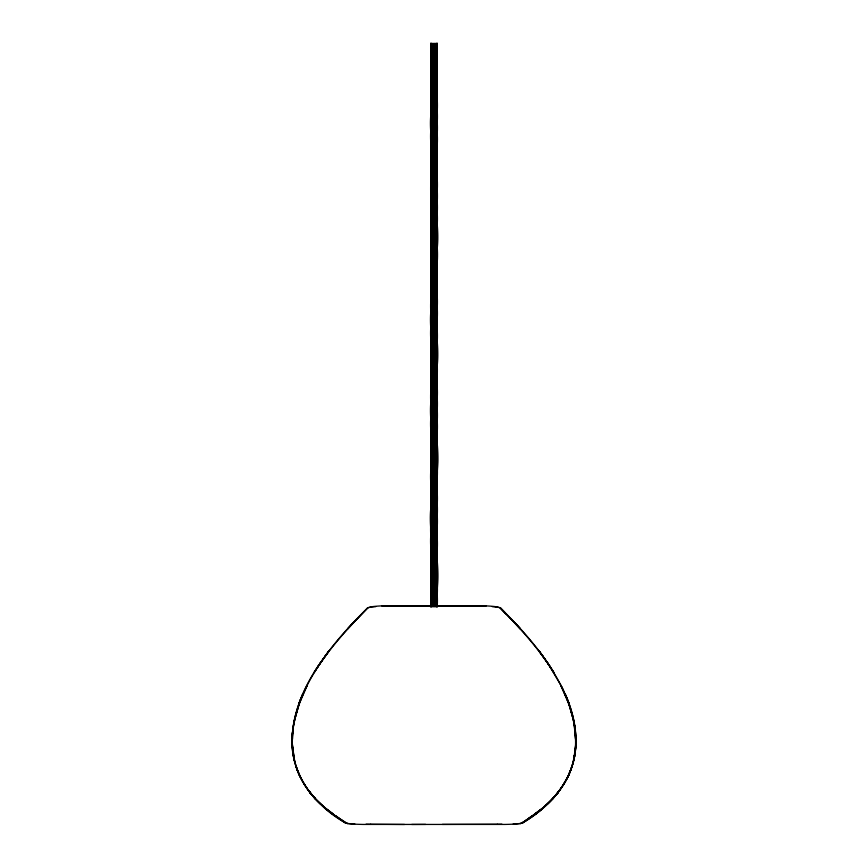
<?xml version="1.0" encoding="UTF-8"?>
<svg xmlns="http://www.w3.org/2000/svg" width="868" height="868" viewBox="0 0 868 868"><rect width="100%" height="100%" fill="white"/><g stroke="black" fill="none" stroke-linecap="round" stroke-linejoin="round"><path stroke-width="1.3" d="M437.049 53.48L437.222 43.4L437.222 606.699C438.785 584.142 430.832 562.345 430.962 539.907M430.962 562.594L431.7 576.46L436.257 606.699L436.257 43.4L437.157 54.738L437.049 106.406M437.222 77.426L437.222 100.113L430.778 100.113L430.778 50.962L437.222 50.962L437.222 77.426L430.778 77.426M437.049 117.755L437.222 103.889L430.778 103.889L430.832 115.227L430.962 112.71M437.049 132.869L437.222 115.227L430.778 115.227C428.651 139.086 436.897 162.121 437.049 185.795M437.049 144.218L437.222 130.352L430.778 130.352C429.193 152.92 437.06 174.707 437.049 197.144M430.962 90.022L431.7 103.889L436.973 141.69L437.222 179.502L430.778 179.502L430.962 142.96M437.168 183.278L437.222 141.69L430.778 141.69L431.005 187.065L436.669 228.642L437.049 261.409M437.168 194.616L437.222 183.278L430.778 183.278C429.313 210.034 439.349 235.868 437.222 262.668L430.778 262.668L430.962 222.349M437.049 212.269L437.222 194.616L430.778 194.616L431.298 217.304L436.973 258.892L437.222 296.693L430.778 296.693L430.962 260.15M437.049 223.608L437.222 209.741L430.778 209.741L430.832 221.09L430.962 218.562M430.962 169.423C431.646 196.396 440.401 222.805 437.049 250.071M437.049 302.997L437.222 258.892L430.778 258.892L431.005 304.256L436.973 349.62L437.049 382.387M437.049 314.335L437.222 300.48L430.778 300.48C429.248 325.977 438.698 350.585 437.222 376.083L430.778 376.083L430.962 339.54M437.049 329.46L437.222 311.818L430.778 311.818C428.901 334.831 436.051 357.074 437.157 379.869M437.049 340.798L437.222 326.943L430.778 326.943C429.193 349.511 437.06 371.298 437.049 393.725M430.962 286.614C431.646 313.598 440.401 340.006 437.049 367.262M437.168 391.208L437.222 379.869L430.778 379.869C429.942 411.193 441.15 441.595 437.049 473.125M437.049 405.074L437.222 391.208L430.778 391.208C429.248 416.716 438.698 441.324 437.222 466.821L430.778 466.821L430.962 430.278M437.049 420.199L437.222 402.557L430.778 402.557C428.901 425.559 436.051 447.801 437.157 470.597M437.049 431.537L437.222 417.671L430.778 417.671C429.193 440.239 437.06 462.026 437.049 484.463M437.049 355.923L437.222 338.281L430.778 338.281L431.005 383.645L436.669 425.233L437.049 458M437.168 481.946L437.222 470.597L430.778 470.597C429.193 493.165 437.06 514.952 437.049 537.39M437.049 499.588L437.222 481.946L430.778 481.946L431.298 504.623L436.973 546.211L437.222 584.012L430.778 584.012L430.962 547.469M437.049 510.926L437.222 497.06L430.778 497.06C429.942 528.384 441.15 558.797 437.049 590.316M437.049 526.051L437.222 508.409L430.778 508.409C428.249 533.56 436.658 557.842 437.049 582.754M437.168 534.872L437.222 523.534L430.778 523.534C429.389 545.245 436.246 566.24 437.157 587.799M437.049 548.728L437.222 534.872L430.778 534.872C429.193 557.44 437.06 579.227 437.049 601.665M437.168 599.137L437.222 587.799L430.778 587.799L431.298 606.699L431.298 43.4L436.257 77.426L437.049 91.292M430.962 551.256C430.636 569.94 436.658 588.059 437.157 606.699L437.222 599.137L430.778 599.137L430.832 606.699L430.962 604.182M437.049 98.843C437.277 80.171 431.287 62.051 430.832 43.4L430.778 54.738L437.222 54.738L437.157 43.4L437.049 45.917M437.049 159.332L436.257 145.477L431.005 107.665L430.962 52.221M430.962 97.585L430.778 111.451L437.222 111.451C438.785 88.883 430.832 67.096 430.962 44.659M430.962 108.934L430.778 122.789L437.222 122.789C438.785 100.232 430.832 78.435 430.962 55.997M430.962 120.272L430.778 134.128L437.222 134.128C438.785 111.571 430.832 89.784 430.962 67.346M430.962 131.611L430.778 145.477L437.222 145.477C438.785 122.909 430.832 101.122 430.962 78.684M430.962 176.974L430.778 190.841L437.222 190.841C438.785 168.273 430.832 146.486 430.962 124.048M430.962 188.323L430.778 202.179L437.222 202.179C438.785 179.622 430.832 157.824 430.962 135.397M430.962 199.662L430.778 213.528L437.222 213.528C438.785 190.96 430.832 169.173 430.962 146.735M430.962 211L430.778 224.866L437.222 224.866C438.785 202.298 430.832 180.511 430.962 158.074M437.157 311.818L431.005 262.668L430.778 221.09L437.222 221.09L437.049 238.733M430.962 294.176L430.778 308.042L437.222 308.042C438.785 285.474 430.832 263.688 430.962 241.25M430.962 305.514L430.778 319.381L437.222 319.381C438.785 296.813 430.832 275.026 430.962 252.588M430.962 316.863L430.778 330.719L437.222 330.719L436.669 311.818L431.005 270.23M430.962 328.202L430.778 342.068L437.222 342.068C438.785 319.5 430.832 297.713 430.962 275.275M430.962 384.904L430.778 398.77L437.222 398.77C438.785 376.213 430.832 354.415 430.962 331.977M430.962 396.253L430.778 410.108L437.222 410.108C438.785 387.551 430.832 365.754 430.962 343.327M430.962 407.591L430.778 421.457L437.222 421.457C438.785 398.889 430.832 377.103 430.962 354.665M430.962 418.929L430.778 432.796L437.222 432.796C438.785 410.228 430.832 388.441 430.962 366.003M437.157 523.534L431.005 474.384L430.778 429.02L437.222 429.02L437.049 446.662M430.962 464.304L430.778 478.159L437.222 478.159C438.785 455.602 430.832 433.805 430.962 411.378M430.962 490.767L430.778 504.623L437.222 504.623C438.785 482.065 430.832 460.268 430.962 437.841M430.962 502.105L430.778 515.972L437.222 515.972C438.785 493.404 430.832 471.617 430.962 449.179M430.962 513.444L430.778 527.31L437.222 527.31C438.785 504.742 430.832 482.955 430.962 460.517M430.962 536.131L430.778 549.997L437.222 549.997C438.785 527.429 430.832 505.643 430.962 483.205M437.049 79.943L436.257 66.087L432.774 43.4L432.774 606.699L430.832 587.799L430.778 546.211L437.222 546.211L437.049 563.853M430.962 581.495L430.778 595.361L437.222 595.361C438.785 572.793 430.832 551.006 430.962 528.569M430.778 606.699L430.962 592.844M292.223 738.852C294.675 686.187 332.791 643.741 367.706 607.871L371.916 606.71A45.678 4.177 2.2 0 1 381.768 605.875M566.761 778.997C578.381 756.874 578.077 730.053 569.896 706.834M437.049 49.704L436.973 43.4L436.973 606.699L431.7 568.898L430.962 555.032M437.049 57.266L437.168 54.738M437.049 61.042L435.736 43.4L435.736 606.699L431.7 580.236L430.962 566.37M437.049 68.605L436.669 58.525L434.575 43.4L434.575 606.699L431.005 580.236M437.049 64.818L435.172 43.4L435.172 606.699L431.7 584.012L430.962 570.157M437.049 72.38L436.669 62.301L434 43.4L434 606.699L431.298 587.799L430.962 573.932M437.049 76.167L436.257 62.301L433.382 43.4L433.382 606.699L430.832 584.012M437.049 83.729L436.257 69.863L432.21 43.4L432.21 606.699L430.962 589.057M437.049 87.505L436.257 73.639L431.7 43.4L431.7 606.699L430.832 595.361M437.049 95.068L436.257 81.201L431.005 43.4L431.005 606.699L430.962 600.396M437.049 102.63L437.168 100.113M437.049 110.193C437.277 91.509 431.287 73.389 430.832 54.738M437.049 113.968L437.168 111.451M437.049 121.531C437.32 100.764 429.823 80.615 430.962 59.783M437.049 125.307L437.168 122.789M437.049 129.093C437.385 109.574 430.539 90.641 430.962 71.122M437.049 136.656L437.168 134.128M437.049 140.432C437.385 120.912 430.539 101.99 430.962 82.471M437.049 147.994L437.168 145.477M437.049 151.781C437.385 132.262 430.539 113.328 430.962 93.809M437.049 155.556C437.277 136.873 431.287 118.753 430.832 100.113M437.049 163.119C437.385 143.6 430.539 124.666 430.962 105.147M437.049 170.681C437.288 150.739 430.452 131.415 430.832 111.451M437.049 166.895L436.257 153.039L431.005 115.227M437.049 174.457C437.385 154.938 430.539 136.005 430.962 116.486M437.049 178.244C437.277 159.56 431.287 141.441 430.832 122.789M437.049 182.02L437.168 179.502M437.049 189.582C437.277 170.898 431.287 152.779 430.832 134.128M437.049 193.358L437.168 190.841M437.049 200.92C437.277 182.247 431.287 164.128 430.832 145.477M437.049 204.707L437.168 202.179M437.049 208.483C437.385 188.964 430.539 170.03 430.962 150.511M437.049 216.045L437.168 213.528M437.049 219.821L436.257 205.966L431.005 168.153M437.049 227.383L437.168 224.866M437.049 231.17C437.385 211.651 430.539 192.718 430.962 173.199M437.049 234.946C437.277 216.262 431.287 198.143 430.832 179.502M437.049 242.508C437.385 222.989 430.539 204.056 430.962 184.537M437.049 246.284C437.277 227.611 431.287 209.492 430.832 190.841M437.049 253.847C437.385 234.338 430.539 215.405 430.962 195.886M437.049 257.633C437.277 238.95 431.287 220.83 430.832 202.179M437.049 265.196L437.168 262.668M437.049 272.758L436.257 258.892L431.005 221.09M437.049 268.971C437.277 250.288 431.287 232.168 430.832 213.528M437.049 276.534C437.32 255.767 429.823 235.619 430.962 214.787M437.049 280.31C437.277 261.637 431.287 243.517 430.832 224.866M437.049 284.096C437.385 264.577 430.539 245.644 430.962 226.125M437.049 287.872C437.385 268.353 430.539 249.431 430.962 229.911M437.049 291.659C437.385 272.14 430.539 253.206 430.962 233.687M437.049 295.435C437.385 275.916 430.539 256.982 430.962 237.463M437.049 299.221L437.168 296.693M437.049 306.773C437.385 287.265 430.539 268.331 430.962 248.812M437.049 310.56L437.168 308.042M437.049 318.122C437.277 299.438 431.287 281.319 430.832 262.668M437.049 325.684C437.32 304.907 429.823 284.769 430.962 263.926M437.049 321.898L437.168 319.381M437.049 333.247L437.168 330.719M437.049 337.023C437.385 317.504 430.539 298.57 430.962 279.051M437.049 344.585L437.168 342.068M437.049 348.361C437.385 328.842 430.539 309.919 430.962 290.4M437.049 352.148C437.277 333.464 431.287 315.344 430.832 296.693M437.049 359.71C437.385 340.191 430.539 321.258 430.962 301.738M437.049 363.486C437.277 344.802 431.287 326.683 430.832 308.042M437.049 371.048C437.385 351.529 430.539 332.596 430.962 313.077M437.049 378.611C437.288 358.668 430.452 339.345 430.832 319.381M437.049 374.824L436.257 360.969L431.005 323.156M437.049 386.173C437.277 367.489 431.287 349.37 430.832 330.719M437.049 389.949L437.168 387.432M437.049 397.511C437.277 378.828 431.287 360.708 430.832 342.068M437.049 401.287L437.168 398.77M437.049 408.85C437.385 389.331 430.539 370.408 430.962 350.889M437.049 412.636L437.168 410.108M437.049 416.412C437.385 396.893 430.539 377.96 430.962 358.441M437.049 427.75L436.257 413.895L431.005 376.083M437.049 423.975L437.168 421.457M437.049 435.313L437.168 432.796M437.049 439.099C437.385 419.58 430.539 400.647 430.962 381.128M437.049 442.875C437.277 424.202 431.287 406.072 430.832 387.432M437.049 450.438C437.385 430.919 430.539 411.985 430.962 392.466M437.049 454.214C437.277 435.541 431.287 417.421 430.832 398.77M437.049 461.776C437.385 442.268 430.539 423.334 430.962 403.815M437.049 465.563C437.277 446.879 431.287 428.759 430.832 410.108M437.049 469.338L437.168 466.821M437.049 480.688C437.288 460.745 430.452 441.421 430.832 421.457M437.049 476.901L436.257 463.045L431.005 425.233M437.049 488.239C437.277 469.566 431.287 451.447 430.832 432.796M437.049 492.026C437.385 472.507 430.539 453.573 430.962 434.054M437.049 495.802L437.168 493.284M437.049 503.364C437.385 483.845 430.539 464.912 430.962 445.392M437.049 507.151L437.168 504.623M437.049 514.702C437.385 495.194 430.539 476.261 430.962 456.742M437.049 518.489L437.168 515.972M437.049 522.265C437.277 503.592 431.287 485.472 430.832 466.821M437.049 529.827L436.257 515.972L431.005 478.159M437.049 533.614C437.32 512.836 429.823 492.699 430.962 471.866M437.049 541.176L437.168 538.648M437.049 544.952C437.385 525.433 430.539 506.5 430.962 486.981M437.049 552.515L437.168 549.997M437.049 556.29C437.385 536.771 430.539 517.849 430.962 498.33M437.049 560.077C437.277 541.393 431.287 523.274 430.832 504.623M437.049 567.639C437.385 548.12 430.539 529.187 430.962 509.668M437.049 571.415C437.277 552.732 431.287 534.612 430.832 515.972M437.049 575.191C437.385 555.683 430.539 536.75 430.962 517.23M437.049 578.978L436.257 565.111L431.005 527.31M437.049 586.54L437.168 584.012M437.049 594.103C437.277 575.419 431.287 557.299 430.832 538.648M437.049 597.878L437.168 595.361M437.049 605.441C437.277 586.757 431.287 568.638 430.832 549.997M292.483 739.243L292.917 730.444M437.157 103.889C436.658 85.248 430.636 67.118 430.962 48.445M430.843 66.087L430.962 63.559M430.962 74.908C430.636 93.592 436.658 111.712 437.157 130.352M430.962 86.247C430.636 104.93 436.658 123.05 437.157 141.69M430.843 103.889L430.962 101.372M430.843 130.352L430.962 127.835M430.843 141.69L430.962 139.173M430.962 154.298C430.636 172.982 436.658 191.101 437.157 209.741M430.962 161.86C429.964 181.846 436.55 201.192 437.157 221.09M430.843 168.153L430.962 165.636M430.843 183.278L430.962 180.761M430.843 194.616L430.962 192.099M430.962 203.448C430.636 222.121 436.658 240.252 437.157 258.892M430.843 209.741L430.962 207.224M430.962 245.026C430.636 263.709 436.658 281.829 437.157 300.48M430.843 258.892L430.962 256.375M430.843 270.23L430.962 267.713M430.962 271.489C430.636 290.172 436.658 308.292 437.157 326.943M430.962 282.838C430.636 301.521 436.658 319.641 437.157 338.281M430.843 300.48L430.962 297.952M430.843 311.818L430.962 309.301M430.843 323.156L430.962 320.639M430.843 326.943L430.962 324.415M430.843 338.281L430.962 335.764M430.962 347.102C430.636 365.786 436.658 383.906 437.157 402.557M430.962 362.227C430.636 380.911 436.658 399.03 437.157 417.671M430.962 369.79C429.964 389.775 436.55 409.121 437.157 429.02M430.962 373.565L430.778 387.432L437.222 387.432L437.157 376.083M430.843 379.869L430.962 377.352M430.843 391.208L430.962 388.69M430.843 402.557L430.962 400.029M430.843 417.671L430.962 415.154M430.843 425.233L430.962 422.716M430.843 429.02L430.962 426.492M430.962 441.617C430.636 460.3 436.658 478.42 437.157 497.06M430.962 452.955C430.636 471.639 436.658 489.758 437.157 508.409M430.843 470.597L430.962 468.08M430.962 475.642L430.778 493.284L437.222 493.284L437.157 478.159M430.843 481.946L430.962 479.418M430.843 497.06L430.962 494.543M430.843 508.409L430.962 505.881M430.843 523.534L430.962 521.006M430.962 524.793L430.778 538.648L437.222 538.648L437.157 527.31M430.843 534.872L430.962 532.355M430.843 546.211L430.962 543.693M430.962 558.818L431.7 572.674L436.669 606.699L436.669 43.4L437.157 50.962M430.843 580.236L430.962 577.719M430.843 587.799L430.962 585.282M430.843 599.137L430.962 596.62M513.227 823.884A81.776 1.725 0.3 0 0 520.171 823.515L521.972 823.222C550.724 806.567 576.016 777.793 575.755 742.856C576.102 777.912 550.811 806.73 521.885 823.276L517.002 823.949A56.192 2.311 1 0 1 504.851 824.437L363.16 824.437A56.192 2.311 -1 0 1 350.987 823.949L346.115 823.276C313.598 805.537 287.568 770.751 292.559 732.18L292.234 744.277L294.784 762.05M575.083 752.263C580.638 694.335 537.867 646.454 500.293 607.871L496.084 606.71M298.115 706.812C293.644 720.494 290.813 735.185 292.939 749.551M575.343 750.809L573.759 759.836C578.989 737.659 574.334 714.321 565.144 693.836L568.887 703.102L562.139 687.445L547.567 662.772L553.903 672.581C539.158 648.591 520.257 627.466 500.218 607.795L498.633 607.329A62.746 2.832 -0.6 0 0 492.254 606.667M547.665 803.92C562.171 790.412 572.815 772.151 574.714 752.198M575.061 749.551L575.766 744.277M574.052 758.513L575.3 751.124L573.759 759.836M573.65 760.118L575.267 750.733M293.048 727.926L294.588 720.527M295.109 718.053L299.362 703.145L293.894 722.664C296.617 709.677 301.207 697.091 307.283 685.286L298.494 705.575M565.025 782.155L563.473 784.748L568.898 774.582L571.611 767.453L567.835 776.914M567.77 776.968L569.788 772.433M568.898 774.582C561.043 791.681 547.675 805.461 532.485 816.278M375.746 606.667A62.746 2.843 0.6 0 0 369.367 607.329L367.782 607.795C347.743 627.466 328.842 648.591 314.097 672.581L320.433 662.772C297.648 694.932 281.688 738.939 300.165 776.914L296.389 767.453C300.99 781.471 309.67 793.851 320.335 803.92M316.549 668.642L328.538 651.51M320.878 662.121L329.015 650.881L324.589 656.848M554.565 796.629L559.111 791.073L552.439 798.983L558.341 792.072M552.753 798.788L558.439 792.083C547.882 804.766 534.851 815.931 520.344 823.624M356.737 619.025L347.677 628.823L367.706 607.871M552.525 799.027L538.518 811.775L521.885 823.276L541.458 809.117M521.972 823.222L532.507 815.519M534.612 813.978L544.095 807.034M381.67 605.875L486.33 605.875M382.712 606.298L485.288 606.298M497.266 824.242L442.365 824.405M425.635 824.405L411.703 824.459M430.778 47.176L437.222 47.176M430.778 58.525L437.222 58.525M430.778 62.301L437.222 62.301M430.778 66.087L437.222 66.087M430.778 69.863L437.222 69.863M430.778 73.639L437.222 73.639M430.778 81.201L437.222 81.201M430.778 84.988L437.222 84.988M430.778 88.764L437.222 88.764M430.778 92.55L437.222 92.55M430.778 96.326L437.222 96.326M430.778 107.665L437.222 107.665M430.778 119.014L437.222 119.014M430.778 126.576L437.222 126.576M430.778 137.914L437.222 137.914M430.778 149.253L437.222 149.253M430.778 153.039L437.222 153.039M430.778 156.815L437.222 156.815M430.778 160.602L437.222 160.602M430.778 164.377L437.222 164.377M430.778 168.153L437.222 168.153M430.778 171.94L437.222 171.94M430.778 175.716L437.222 175.716M430.778 187.065L437.222 187.065M430.778 198.403L437.222 198.403M430.778 205.966L437.222 205.966M430.778 217.304L437.222 217.304M430.778 228.642L437.222 228.642M430.778 232.429L437.222 232.429M430.778 236.204L437.222 236.204M430.778 239.991L437.222 239.991M430.778 243.767L437.222 243.767M430.778 247.554L437.222 247.554M430.778 251.329L437.222 251.329M430.778 255.105L437.222 255.105M430.778 266.454L437.222 266.454M430.778 270.23L437.222 270.23M430.778 274.017L437.222 274.017M430.778 277.793L437.222 277.793M430.778 281.579L437.222 281.579M430.778 285.355L437.222 285.355M430.778 289.131L437.222 289.131M430.778 292.917L437.222 292.917M430.778 304.256L437.222 304.256M430.778 315.594L437.222 315.594M430.778 323.156L437.222 323.156M430.778 334.505L437.222 334.505M430.778 345.844L437.222 345.844M430.778 349.62L437.222 349.62M430.778 353.406L437.222 353.406M430.778 357.182L437.222 357.182M430.778 360.969L437.222 360.969M430.778 364.744L437.222 364.744M430.778 368.531L437.222 368.531M430.778 372.307L437.222 372.307M430.778 383.645L437.222 383.645M430.778 394.994L437.222 394.994M430.778 406.332L437.222 406.332M430.778 413.895L437.222 413.895M430.778 425.233L437.222 425.233M430.778 436.571L437.222 436.571M430.778 440.358L437.222 440.358M430.778 444.134L437.222 444.134M430.778 447.921L437.222 447.921M430.778 451.696L437.222 451.696M430.778 455.483L437.222 455.483M430.778 459.259L437.222 459.259M430.778 463.045L437.222 463.045M430.778 474.384L437.222 474.384M430.778 485.722L437.222 485.722M430.778 489.509L437.222 489.509M430.778 500.847L437.222 500.847M430.778 512.185L437.222 512.185M430.778 519.748L437.222 519.748M430.778 531.086L437.222 531.086M430.778 542.435L437.222 542.435M430.778 553.773L437.222 553.773M430.778 557.549L437.222 557.549M430.778 561.336L437.222 561.336M430.778 565.111L437.222 565.111M430.778 568.898L437.222 568.898M430.778 572.674L437.222 572.674M430.778 576.46L437.222 576.46M430.778 580.236L437.222 580.236M430.778 591.575L437.222 591.575M430.778 602.924L437.222 602.924M404.521 824.47L370.734 824.242M326.542 809.117L336.155 816.495L347.656 823.624M295.771 765.543C303.257 790.954 324.198 809.735 346.028 823.222L347.916 823.515A81.776 1.725 -0.3 0 0 354.773 823.884M346.115 823.276L329.482 811.775L315.475 799.027L309.561 792.083L315.247 798.788L325.869 808.846L335.515 816.278M323.905 807.034L333.388 813.978M335.493 815.519L346.028 823.222M506.662 614.533L500.293 607.871L520.323 628.823L511.219 619.296M500.293 607.871L505.328 612.992M511.263 619.025L520.323 628.823M309.659 792.072L315.561 798.983L308.889 791.073L313.435 796.629M315.247 798.788C300.936 783.305 292.31 762.69 292.169 741.543L292.917 752.263M543.411 656.848L538.985 650.881L551.451 668.642M539.462 651.51L547.122 662.121M569.506 705.575L560.717 685.286C568.985 701.962 575.517 720.06 575.723 738.874M574.106 722.664L569.028 704.382L572.891 718.053M573.412 720.527L574.952 727.926M292.733 750.733L294.263 759.76L292.7 751.124L293.948 758.513M292.657 750.809L294.241 759.836M573.683 720.57L575.625 738.896M293.286 752.198L294.35 760.118M431.005 66.087L437.157 115.227M575.083 730.444L575.517 739.243M437.157 546.211L430.832 493.284M430.778 43.4L430.832 50.962M437.157 43.4L437.168 606.699M430.832 43.4L430.832 606.699M486.232 605.897A45.678 4.156 -2.2 0 1 496.095 606.732M370.636 824.253A81.776 1.725 -0.3 0 1 366.068 824.177M501.932 824.177A81.776 1.725 0.3 0 1 497.364 824.253M300.219 700.172L299.113 703.102L302.856 693.836L300.219 700.172"/></g></svg>
